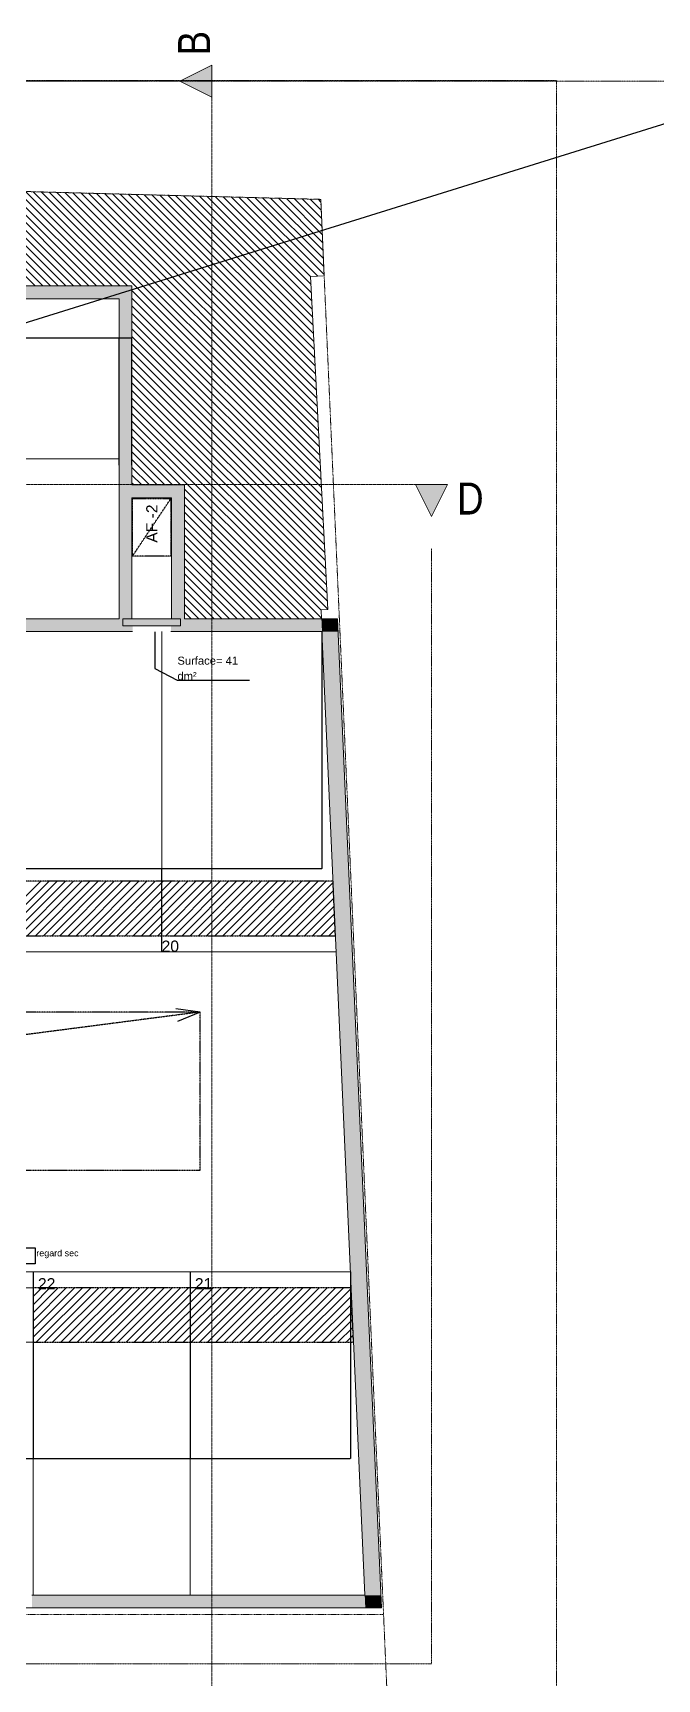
# Model space of a CAD drawing. Header units: centimetres. Extents: x 16433 to 114398, y -50094 to -12305.
# Drawn here: x 62882 to 63856, y -15379 to -12808 of the extents above; entities that cross this region are included whole.
import ezdxf

# ---------------------------------------------------------------- set-up
doc = ezdxf.new("R2010")
doc.units = ezdxf.units.CM
doc.header["$LTSCALE"] = 0.5
for name, pattern in [('Mixte 15', [0.93, 0.75, -0.065, 0.05, -0.065]), ('Mixte 8_2 tirets', [0.695, 0.4, -0.065, 0.05, -0.065, 0.05, -0.065]), ('Pointillé 1', [0.09, 0.05, -0.04]), ('Pointillé 1_5', [0.125, 0.075, -0.05]), ('Pointillé 2', [0.165, 0.1, -0.065]), ('Points 2', [0.1, 0, -0.1])]:
    doc.linetypes.add(name, pattern=pattern)
doc.layers.get('0').update_dxf_attribs({"linetype": 'CONTINUOUS'})
for name, color, linetype in [('01_poch_murs', 253, 'CONTINUOUS'), ('1  Fenetres', 7, 'CONTINUOUS'), ('1  Hachures', 7, 'CONTINUOUS'), ('1  Hachures_coupées', 7, 'CONTINUOUS'), ('1  MURS', 7, 'CONTINUOUS'), ('1 Poutres', 7, 'CONTINUOUS'), ('6 COMPL 2D', 7, 'CONTINUOUS'), ('6 Compl 2D 2 Détails', 7, 'CONTINUOUS'), ('6 Traits de Coupes', 7, 'CONTINUOUS'), ('7 ABORDS', 7, 'CONTINUOUS'), ('8  TEXTES', 7, 'CONTINUOUS'), ('9  COTATIONS', 7, 'CONTINUOUS')]:
    doc.layers.add(name, color=color, linetype=linetype)
doc.styles.get("Standard").update_dxf_attribs({"font": 'arial.ttf'})
doc.styles.add('STYLE_GENERE_1', font='')
doc.styles.add('STYLE_GENERE_2', font='')
doc.styles.get('STYLE_GENERE_1').set_extended_font_data('Arial Occidental')
doc.styles.get('STYLE_GENERE_2').set_extended_font_data('Univers LT 57 Condensed')

# ---------------------------------------------------------------- blocks, each defined once
blk = doc.blocks.new('ARROWHEAD_7')
at = {"color": 0, "linetype": 'Continuous', "lineweight": 0}
for p, q in [((0, 0), (-1, 0)), ((-0.25, 0), (0.25, 0)), ((0, -0.25), (0, 0.25))]:
    blk.add_line(p, q, dxfattribs=at)
blk.add_circle((0, 0), 0.25, dxfattribs=at)
blk = doc.blocks.new('Baie Fenêtre libre')
at = {"layer": '1  Hachures', "linetype": 'Continuous', "lineweight": 0}
blk.add_hatch(color=255, dxfattribs=at).paths.add_polyline_path([(0.45, 0), (0.45, 0.11), (-0.45, 0.11), (-0.45, 0)], flags=0)
at = {"layer": '1  Fenetres', "color": 212, "linetype": 'Continuous', "lineweight": 0, "true_color": 0xcb00cc}
for p, q in [((-0.45, 0), (-0.45, 0.11)), ((0.45, 0), (0.45, 0.11))]:
    blk.add_line(p, q, dxfattribs=at)
at = {"layer": '1  Fenetres', "color": 30, "linetype": 'Continuous', "lineweight": 0, "true_color": 0xff9224}
for p, q in [((-0.45, 0.11), (0.45, 0.11)), ((-0.45, 0), (0.45, 0))]:
    blk.add_line(p, q, dxfattribs=at)

msp = doc.modelspace()

# ---------------------------------------------------------------- hatches: boundary and pattern name
at = {"layer": '1  Hachures', "linetype": 'Continuous', "lineweight": 0, "true_color": 0x828282}
for points in [[(63161.508, -12857.714), (63161.508, -12907.714), (63111.508, -12882.714)], [(63529.265, -13512.632), (63479.265, -13512.632), (63504.265, -13562.632)]]:
    msp.add_hatch(color=8, dxfattribs=at).paths.add_polyline_path(points, flags=0)
at = {"layer": '1  Hachures_coupées', "linetype": 'Continuous', "lineweight": 0, "true_color": 0x8080c0}
for points in [[(62016.593, -13222.642), (63016.593, -13222.639), (63036.593, -13202.639), (61996.593, -13202.642)], [(63036.593, -13722.643), (63036.593, -13202.639), (63016.593, -13222.639), (63016.593, -13722.643)], [(63036.593, -13533.643), (63098.593, -13533.643), (63118.593, -13513.643), (63036.593, -13513.643)], [(63118.593, -13722.643), (63118.593, -13513.643), (63098.593, -13533.643), (63098.593, -13722.643)], [(62838.4, -13742.643), (63037.593, -13742.643), (63037.593, -13722.643), (62838.4, -13722.643)], [(63332.423, -13722.643), (63097.593, -13722.643), (63097.593, -13742.643), (63333.31, -13742.643)], [(63357.447, -13722.643), (63332.423, -13722.643), (63333.31, -13742.643)], [(63357.447, -13722.643), (63333.31, -13742.643), (63358.334, -13742.643)], [(63333.31, -13742.643), (63400.042, -15247.636), (63425.067, -15247.636), (63358.334, -13742.643)], [(63400.042, -15247.636), (62880.399, -15247.639), (62880.399, -15267.639), (63400.929, -15267.636)], [(63425.954, -15267.636), (63400.042, -15247.636), (63400.929, -15267.636)], [(63400.042, -15247.636), (63425.954, -15267.636), (63425.067, -15247.636)]]:
    msp.add_hatch(color=163, dxfattribs=at).paths.add_polyline_path(points, flags=0)

# ---------------------------------------------------------------- linework, layer by layer
at = {"layer": '01_poch_murs'}
msp.add_line((37832.394, -21056.715), (64082.109, -12882.714), dxfattribs=at)
at = {"layer": '1  Hachures', "color": 53, "linetype": 'Continuous', "lineweight": 0, "true_color": 0xd1d168}
for p, q in [((63331.382, -13067.514), (61053.059, -13007.027)), ((63336.671, -13186.741), (63331.382, -13067.514)), ((63315.536, -13187.837), (63336.671, -13186.741)), ((63342.494, -13708.181), (63315.536, -13187.837)), ((61996.593, -13202.642), (63036.593, -13202.639)), ((63036.593, -13202.639), (63036.593, -13513.643)), ((63036.593, -13513.643), (63118.593, -13513.643)), ((63118.593, -13513.643), (63118.593, -13722.643)), ((63118.593, -13722.643), (63332.423, -13722.647)), ((63331.808, -13708.65), (63342.494, -13708.181)), ((63331.822, -13708.975), (63331.808, -13708.65)), ((63332.423, -13722.647), (63331.822, -13708.975))]:
    msp.add_line(p, q, dxfattribs=at)
at = {"layer": '1  Hachures', "color": 252, "linetype": 'Continuous', "lineweight": 0, "true_color": 0x969696}
for p, q in [((62885.363, -13202.64), (62734.388, -13051.665)), ((62897.384, -13202.64), (62746.737, -13051.993)), ((62909.404, -13202.64), (62759.085, -13052.32)), ((62921.425, -13202.639), (62771.434, -13052.648)), ((62933.446, -13202.639), (62783.783, -13052.976)), ((62945.467, -13202.639), (62796.131, -13053.304)), ((62957.488, -13202.639), (62808.48, -13053.632)), ((62969.508, -13202.639), (62820.829, -13053.96)), ((62981.529, -13202.639), (62833.177, -13054.288)), ((62993.55, -13202.639), (62845.526, -13054.615)), ((63005.571, -13202.639), (62857.875, -13054.943)), ((63017.592, -13202.639), (62870.223, -13055.271)), ((63029.612, -13202.639), (62882.572, -13055.599)), ((63331.311, -13492.317), (62894.921, -13055.927)), ((63330.654, -13479.639), (62907.269, -13056.255)), ((63329.997, -13466.962), (62919.618, -13056.582)), ((63329.34, -13454.284), (62931.967, -13056.91)), ((63328.684, -13441.606), (62944.315, -13057.238)), ((63328.027, -13428.929), (62956.664, -13057.566)), ((63327.37, -13416.251), (62969.013, -13057.894)), ((63326.713, -13403.574), (62981.361, -13058.222)), ((63326.056, -13390.896), (62993.71, -13058.55)), ((63325.4, -13378.218), (63006.059, -13058.877)), ((63324.743, -13365.541), (63018.407, -13059.205)), ((63324.086, -13352.863), (63030.756, -13059.533)), ((63323.429, -13340.185), (63043.105, -13059.861)), ((63322.772, -13327.508), (63055.453, -13060.189)), ((63322.116, -13314.83), (63067.802, -13060.517)), ((63321.459, -13302.153), (63080.151, -13060.844)), ((63320.802, -13289.475), (63092.499, -13061.172)), ((63320.145, -13276.797), (63104.848, -13061.5)), ((63319.488, -13264.12), (63117.197, -13061.828)), ((63318.831, -13251.442), (63129.545, -13062.156)), ((63318.175, -13238.764), (63141.894, -13062.484)), ((63317.518, -13226.087), (63154.243, -13062.812)), ((63316.861, -13213.409), (63166.591, -13063.139)), ((63316.204, -13200.732), (63178.94, -13063.467)), ((63315.547, -13188.054), (63191.289, -13063.795)), ((63326.769, -13187.255), (63203.637, -13064.123)), ((63336.596, -13185.061), (63215.986, -13064.451)), ((63336.038, -13172.482), (63228.335, -13064.779)), ((63335.48, -13159.903), (63240.683, -13065.106)), ((63334.922, -13147.325), (63253.032, -13065.434)), ((63334.364, -13134.746), (63265.381, -13065.762)), ((63333.806, -13122.167), (63277.729, -13066.09)), ((63333.248, -13109.588), (63290.078, -13066.418)), ((63332.69, -13097.009), (63302.427, -13066.746)), ((63332.132, -13084.431), (63314.775, -13067.074)), ((63331.574, -13071.852), (63327.124, -13067.401)), ((63331.968, -13504.995), (63036.593, -13209.619)), ((63332.624, -13517.672), (63036.593, -13221.64)), ((63333.281, -13530.35), (63036.593, -13233.661)), ((63333.938, -13543.027), (63036.593, -13245.682)), ((63334.595, -13555.705), (63036.593, -13257.703)), ((63335.252, -13568.383), (63036.593, -13269.724)), ((63335.908, -13581.06), (63036.593, -13281.744)), ((63336.565, -13593.738), (63036.593, -13293.765)), ((63337.222, -13606.415), (63036.593, -13305.786)), ((63337.879, -13619.093), (63036.593, -13317.807)), ((63338.536, -13631.771), (63036.593, -13329.828)), ((63339.192, -13644.448), (63036.593, -13341.848)), ((63339.849, -13657.126), (63036.593, -13353.869)), ((63340.506, -13669.804), (63036.593, -13365.89)), ((63341.163, -13682.481), (63036.593, -13377.911)), ((63341.82, -13695.159), (63036.593, -13389.932)), ((63342.477, -13707.836), (63036.593, -13401.952)), ((63331.833, -13709.213), (63036.593, -13413.973)), ((63332.385, -13721.787), (63036.593, -13425.994)), ((63112.22, -13513.643), (63036.593, -13438.015)), ((63100.2, -13513.643), (63036.593, -13450.036)), ((63088.179, -13513.643), (63036.593, -13462.057)), ((63076.158, -13513.643), (63036.593, -13474.077)), ((63064.137, -13513.643), (63036.593, -13486.098)), ((63052.116, -13513.643), (63036.593, -13498.119)), ((63040.096, -13513.643), (63036.593, -13510.14)), ((63321.224, -13722.647), (63118.593, -13520.015)), ((63309.203, -13722.646), (63118.593, -13532.036)), ((63297.182, -13722.646), (63118.593, -13544.057)), ((63285.161, -13722.646), (63118.593, -13556.077)), ((63273.14, -13722.646), (63118.593, -13568.098)), ((63261.119, -13722.645), (63118.593, -13580.119)), ((63249.098, -13722.645), (63118.593, -13592.14)), ((63237.077, -13722.645), (63118.593, -13604.161)), ((63225.056, -13722.645), (63118.593, -13616.181)), ((63213.035, -13722.645), (63118.593, -13628.202)), ((63201.014, -13722.644), (63118.593, -13640.223)), ((63188.993, -13722.644), (63118.593, -13652.244)), ((63176.972, -13722.644), (63118.593, -13664.265)), ((63164.951, -13722.644), (63118.593, -13676.286)), ((63152.93, -13722.643), (63118.593, -13688.306)), ((63140.909, -13722.643), (63118.593, -13700.327)), ((63128.888, -13722.643), (63118.593, -13712.348))]:
    msp.add_line(p, q, dxfattribs=at)
at = {"layer": '1  Hachures_coupées', "linetype": 'Pointillé 1'}
for p, q in [((63350.565, -14132.643), (62838.4, -14132.643)), ((63354.308, -14217.639), (63350.565, -14132.643)), ((62838.4, -14217.639), (63354.308, -14217.639)), ((63378.757, -14767.643), (62882.399, -14767.643)), ((62882.399, -14767.643), (62882.399, -14852.639)), ((63382.526, -14852.639), (63378.757, -14767.643)), ((62882.399, -14852.639), (63382.526, -14852.639))]:
    msp.add_line(p, q, dxfattribs=at)
at = {"layer": '1  Hachures_coupées', "linetype": 'Continuous'}
for p, q in [((62838.4, -14188.823), (62894.58, -14132.643)), ((62838.4, -14201.551), (62907.307, -14132.643)), ((62838.4, -14214.279), (62920.035, -14132.643)), ((62847.767, -14217.639), (62932.763, -14132.643)), ((62860.495, -14217.639), (62945.491, -14132.643)), ((62873.223, -14217.639), (62958.219, -14132.643)), ((62885.951, -14217.639), (62970.947, -14132.643)), ((62898.679, -14217.639), (62983.675, -14132.643)), ((62911.407, -14217.639), (62996.403, -14132.643)), ((62924.135, -14217.639), (63009.131, -14132.643)), ((62936.863, -14217.639), (63021.859, -14132.643)), ((62949.59, -14217.639), (63034.587, -14132.643)), ((62962.318, -14217.639), (63047.315, -14132.643)), ((62975.046, -14217.639), (63060.043, -14132.643)), ((62987.774, -14217.639), (63072.77, -14132.643)), ((63000.502, -14217.639), (63085.498, -14132.643)), ((63013.23, -14217.639), (63098.226, -14132.643)), ((63025.958, -14217.639), (63110.954, -14132.643)), ((63038.686, -14217.639), (63123.682, -14132.643)), ((63051.414, -14217.639), (63136.41, -14132.643)), ((63064.142, -14217.639), (63149.138, -14132.643)), ((63076.87, -14217.639), (63161.866, -14132.643)), ((63089.598, -14217.639), (63174.594, -14132.643)), ((63102.326, -14217.639), (63187.322, -14132.643)), ((63115.053, -14217.639), (63200.05, -14132.643)), ((63127.781, -14217.639), (63212.778, -14132.643)), ((63140.509, -14217.639), (63225.506, -14132.643)), ((63153.237, -14217.639), (63238.233, -14132.643)), ((63165.965, -14217.639), (63250.961, -14132.643)), ((63178.693, -14217.639), (63263.689, -14132.643)), ((63191.421, -14217.639), (63276.417, -14132.643)), ((63204.149, -14217.639), (63289.145, -14132.643)), ((63216.877, -14217.639), (63301.873, -14132.643)), ((63229.605, -14217.639), (63314.601, -14132.643)), ((63242.333, -14217.639), (63327.329, -14132.643)), ((63255.061, -14217.639), (63340.057, -14132.643)), ((63267.788, -14217.639), (63350.658, -14134.769)), ((63280.516, -14217.639), (63351.195, -14146.96)), ((63293.244, -14217.639), (63351.732, -14159.151)), ((63305.972, -14217.639), (63352.269, -14171.342)), ((63318.7, -14217.639), (63352.806, -14183.533)), ((63331.428, -14217.639), (63353.343, -14195.725)), ((63344.156, -14217.639), (63353.88, -14207.916)), ((62882.399, -14768.492), (62883.248, -14767.643)), ((62882.399, -14781.22), (62895.976, -14767.643)), ((62882.399, -14793.948), (62908.704, -14767.643)), ((62882.399, -14806.676), (62921.431, -14767.643)), ((62882.399, -14819.404), (62934.159, -14767.643)), ((62882.399, -14832.132), (62946.887, -14767.643)), ((62882.399, -14844.86), (62959.615, -14767.643)), ((62887.347, -14852.639), (62972.343, -14767.643)), ((62900.075, -14852.639), (62985.071, -14767.643)), ((62912.803, -14852.639), (62997.799, -14767.643)), ((62925.531, -14852.639), (63010.527, -14767.643)), ((62938.259, -14852.639), (63023.255, -14767.643)), ((62950.987, -14852.639), (63035.983, -14767.643)), ((62963.714, -14852.639), (63048.711, -14767.643)), ((62976.442, -14852.639), (63061.439, -14767.643)), ((62989.17, -14852.639), (63074.167, -14767.643)), ((63001.898, -14852.639), (63086.894, -14767.643)), ((63014.626, -14852.639), (63099.622, -14767.643)), ((63027.354, -14852.639), (63112.35, -14767.643)), ((63040.082, -14852.639), (63125.078, -14767.643)), ((63052.81, -14852.639), (63137.806, -14767.643)), ((63065.538, -14852.639), (63150.534, -14767.643)), ((63078.266, -14852.639), (63163.262, -14767.643)), ((63090.994, -14852.639), (63175.99, -14767.643)), ((63103.722, -14852.639), (63188.718, -14767.643)), ((63116.45, -14852.639), (63201.446, -14767.643)), ((63129.177, -14852.639), (63214.174, -14767.643)), ((63141.905, -14852.639), (63226.902, -14767.643)), ((63154.633, -14852.639), (63239.63, -14767.643)), ((63167.361, -14852.639), (63252.357, -14767.643)), ((63180.089, -14852.639), (63265.085, -14767.643)), ((63192.817, -14852.639), (63277.813, -14767.643)), ((63205.545, -14852.639), (63290.541, -14767.643)), ((63218.273, -14852.639), (63303.269, -14767.643)), ((63231.001, -14852.639), (63315.997, -14767.643)), ((63243.729, -14852.639), (63328.725, -14767.643)), ((63256.457, -14852.639), (63341.453, -14767.643)), ((63269.185, -14852.639), (63354.181, -14767.643)), ((63281.913, -14852.639), (63366.909, -14767.643)), ((63294.64, -14852.639), (63378.794, -14768.485)), ((63307.368, -14852.639), (63379.335, -14780.673)), ((63320.096, -14852.639), (63379.875, -14792.86)), ((63332.824, -14852.639), (63380.415, -14805.048)), ((63345.552, -14852.639), (63380.956, -14817.235)), ((63358.28, -14852.639), (63381.496, -14829.423)), ((63371.008, -14852.639), (63382.037, -14841.61))]:
    msp.add_line(p, q, dxfattribs=at)
at = {"layer": '1  MURS', "color": 5, "linetype": 'Continuous', "lineweight": 0}
for p, q in [((63036.593, -13202.639), (61996.593, -13202.642)), ((63036.593, -13513.643), (63036.593, -13202.639)), ((62016.593, -13222.642), (63016.593, -13222.639)), ((63016.593, -13222.639), (63016.593, -13722.643)), ((63118.593, -13513.643), (63036.593, -13513.643)), ((63118.593, -13722.643), (63118.593, -13513.643)), ((63036.593, -13533.643), (63098.593, -13533.643)), ((63036.593, -13722.643), (63036.593, -13533.643)), ((63098.593, -13533.643), (63098.593, -13722.643)), ((63016.593, -13722.643), (62301.4, -13722.643)), ((63037.593, -13722.643), (63036.593, -13722.643)), ((63098.593, -13722.643), (63097.593, -13722.643)), ((63332.423, -13722.643), (63118.593, -13722.643)), ((63357.447, -13722.643), (63332.423, -13722.643)), ((63425.954, -15267.636), (63357.447, -13722.643)), ((62838.4, -13742.643), (63037.593, -13742.643)), ((63097.593, -13742.643), (63333.31, -13742.643)), ((63333.31, -13742.643), (63400.042, -15247.636)), ((60898.537, -15267.649), (63400.929, -15267.636)), ((63400.042, -15247.636), (62880.399, -15247.639)), ((63425.954, -15267.636), (63400.929, -15267.636))]:
    msp.add_line(p, q, dxfattribs=at)
at = {"layer": '1 Poutres', "color": 5, "linetype": 'Continuous', "lineweight": 0}
for p, q in [((62882.399, -14767.643), (62860.399, -14767.643)), ((62882.399, -14852.639), (62882.399, -14767.643)), ((62860.399, -14852.639), (62882.399, -14852.639))]:
    msp.add_line(p, q, dxfattribs=at)
at = {"layer": '6 COMPL 2D', "linetype": 'Pointillé 1_5'}
for p, q in [((63037.593, -13624.643), (63037.593, -13534.643)), ((63037.593, -13534.643), (63097.593, -13534.643)), ((63037.593, -13624.643), (63097.593, -13534.643)), ((63097.593, -13534.643), (63097.593, -13624.643)), ((63097.593, -13624.643), (63037.593, -13624.643))]:
    msp.add_line(p, q, dxfattribs=at)
at = {"layer": '6 COMPL 2D', "linetype": 'Pointillé 2'}
for p, q in [((63143.215, -14336.804), (61237.668, -14336.804)), ((63143.215, -14336.804), (61237.668, -14584.053)), ((63143.215, -14584.053), (63143.215, -14336.804)), ((61237.668, -14584.053), (63143.215, -14584.053))]:
    msp.add_line(p, q, dxfattribs=at)
at = {"layer": '6 COMPL 2D', "linetype": 'Continuous'}
for p, q in [((63143.215, -14336.804), (63104.918, -14331.689)), ((63143.215, -14336.804), (63107.491, -14351.523)), ((62860.399, -14705.294), (62885.399, -14705.294)), ((62885.399, -14705.294), (62885.399, -14730.294)), ((62885.399, -14730.294), (62860.399, -14730.294))]:
    msp.add_line(p, q, dxfattribs=at)
at = {"layer": '6 COMPL 2D', "color": 18, "linetype": 'Continuous', "lineweight": 0}
msp.add_line((62882.399, -14742.643), (62882.399, -15247.628), dxfattribs=at)
at = {"layer": '6 Compl 2D 2 Détails', "color": 18, "linetype": 'Continuous', "lineweight": 0}
for p, q in [((63016.593, -13472.643), (62516.593, -13472.643)), ((63083.4, -13742.643), (63083.4, -14242.639)), ((63355.379, -14242.639), (62321.4, -14242.639)), ((63377.648, -14742.643), (62257.399, -14742.643)), ((63127.399, -14742.643), (63127.399, -15247.628))]:
    msp.add_line(p, q, dxfattribs=at)
at = {"layer": '6 Traits de Coupes', "color": 8, "linetype": 'Continuous', "lineweight": 0, "true_color": 0x828282}
for p, q in [((63111.508, -12882.714), (63161.508, -12857.714)), ((63161.508, -12857.714), (63161.508, -12907.714)), ((63161.508, -12907.714), (63111.508, -12882.714)), ((63529.265, -13512.632), (63479.265, -13512.632)), ((63479.265, -13512.632), (63504.265, -13562.632)), ((63504.265, -13562.632), (63529.265, -13512.632))]:
    msp.add_line(p, q, dxfattribs=at)
at = {"layer": '6 Traits de Coupes', "color": 142, "linetype": 'Points 2', "lineweight": 0, "true_color": 0x009de0}
for p, q in [((61190.548, -12882.714), (64082.109, -12882.714)), ((61730.104, -12881.75), (63699.476, -12881.75)), ((63061.508, -12882.714), (62434.785, -12882.714)), ((63699.476, -12881.75), (63699.476, -15467.83)), ((63504.265, -15354.878), (63504.265, -13612.632)), ((60776.759, -15354.878), (63504.265, -15354.878))]:
    msp.add_line(p, q, dxfattribs=at)
at = {"layer": '6 Traits de Coupes', "color": 142, "linetype": 'Mixte 15', "lineweight": 0, "true_color": 0x009de0}
for p, q in [((63161.508, -12907.714), (63161.508, -14202.511)), ((60801.759, -13512.632), (63479.265, -13512.632)), ((63161.508, -14202.511), (63161.508, -15443.794))]:
    msp.add_line(p, q, dxfattribs=at)
msp.add_point((63161.508, -14202.511), dxfattribs=at)
at = {"layer": '7 ABORDS', "color": 30, "linetype": 'Mixte 8_2 tirets', "lineweight": 0, "true_color": 0xf5970a}
for p, q in [((60921.147, -13003.525), (63331.382, -13067.514)), ((63331.382, -13067.514), (63429.421, -15277.639)), ((63429.421, -15277.639), (60358.233, -15277.639)), ((63429.421, -15277.639), (63435.659, -15419.517))]:
    msp.add_line(p, q, dxfattribs=at)
at = {"layer": '8  TEXTES', "linetype": 'Continuous'}
msp.add_lwpolyline([(63072.593, -13742.738), (63072.593, -13800.008), (63107.451, -13818.327), (63220.136, -13818.327)], dxfattribs=at)
msp.add_solid([(63072.577, -13742.738), (63072.593, -13742.643), (63072.608, -13742.738)], dxfattribs=at)
at = {"layer": '9  COTATIONS', "color": 7, "linetype": 'Continuous'}
for p, q in [((62516.688, -13283.973), (63016.498, -13283.973)), ((63016.593, -13482.641), (63016.593, -13283.793)), ((63016.593, -13482.641), (63016.593, -13283.793)), ((63016.688, -13283.973), (63036.498, -13283.973)), ((63036.593, -13482.641), (63036.593, -13283.793)), ((63333.31, -13742.643), (63333.31, -14112.617)), ((62838.495, -14112.437), (63083.305, -14112.437)), ((63083.4, -14242.639), (63083.4, -14112.257)), ((63083.4, -14242.639), (63083.4, -14112.257)), ((63083.495, -14112.437), (63333.215, -14112.437)), ((62882.399, -14742.643), (62882.399, -15034.169)), ((62882.399, -14742.643), (62882.399, -15034.169)), ((63127.399, -14742.643), (63127.399, -15034.169)), ((63127.399, -14742.643), (63127.399, -15034.169)), ((63377.648, -14742.643), (63377.648, -15034.169)), ((62860.494, -15033.989), (62882.304, -15033.989)), ((62882.494, -15033.989), (63127.304, -15033.989)), ((63127.494, -15033.989), (63377.553, -15033.989))]:
    msp.add_line(p, q, dxfattribs=at)

# ---------------------------------------------------------------- block references
at = {"layer": '1  Fenetres', "color": 18, "linetype": 'Continuous', "lineweight": 0, "xscale": -100, "yscale": 100, "zscale": 100, "rotation": 180}
msp.add_blockref('Baie Fenêtre libre', (63067.593, -13722.643), dxfattribs=at)
at = {"layer": '9  COTATIONS', "color": 7, "linetype": 'Continuous', "xscale": 0.095, "yscale": 0.095, "zscale": 0.095}
for p in [(63016.593, -13283.973), (63036.593, -13283.973), (63083.4, -14112.437), (63333.31, -14112.437), (62882.399, -15033.989), (63127.399, -15033.989), (63377.648, -15033.989)]:
    msp.add_blockref('ARROWHEAD_7', p, dxfattribs=at)
at = {"layer": '9  COTATIONS', "color": 7, "linetype": 'Continuous', "xscale": 0.095, "yscale": 0.095, "zscale": 0.095, "rotation": 180}
for p in [(63016.593, -13283.973), (63083.4, -14112.437), (62882.399, -15033.989), (63127.399, -15033.989)]:
    msp.add_blockref('ARROWHEAD_7', p, dxfattribs=at)

# ---------------------------------------------------------------- texts
at = {"layer": '6 Traits de Coupes', "color": 8, "linetype": 'Continuous', "lineweight": 0, "true_color": 0x828282, "insert": (63158.651, -12842.714), "char_height": 50, "attachment_point": 7, "rotation": 90, "style": 'STYLE_GENERE_2'}
msp.add_mtext('{B}', dxfattribs=at)
at = {"layer": '6 Traits de Coupes', "color": 8, "linetype": 'Continuous', "lineweight": 0, "true_color": 0x828282, "insert": (63544.265, -13559.774), "char_height": 50, "attachment_point": 7, "style": 'STYLE_GENERE_2'}
msp.add_mtext('{D}', dxfattribs=at)
at = {"layer": '8  TEXTES'}
msp.add_text('AF -2', height=17.5, rotation=90, dxfattribs=at).set_placement((63076.448, -13603.803))
at = {"layer": '8  TEXTES', "style": 'STYLE_GENERE_1'}
for s, p in [('Surface= 41', (63107.636, -13794.279)), ('dm²', (63107.636, -13818.237))]:
    msp.add_text(s, height=12.5, dxfattribs=at).set_placement(p)
at = {"layer": '8  TEXTES'}
for s, height, p in [('20', 17.5, (63082.904, -14242.698)), ('regard sec', 10, (62887.317, -14718.366)), ('22', 17.5, (62889.884, -14770)), ('21', 17.5, (63134.884, -14770))]:
    msp.add_text(s, height=height, dxfattribs=at).set_placement(p)
at = {"layer": '9  COTATIONS', "color": 194, "linetype": 'Continuous', "true_color": 0x50009f, "char_height": 0.1, "attachment_point": 5, "style": 'STYLE_GENERE_2'}
for s, insert in [('\\A1;2000', (63026.593, -13283.833)), ('\\A1;24500', (62960.9, -14112.297)), ('\\A1;24991', (63208.355, -14112.297)), ('\\A1;24500', (63004.899, -15033.849)), ('\\A1;25025', (63252.523, -15033.849))]:
    msp.add_mtext(s, dxfattribs=dict(at, insert=insert))

doc.saveas('drawing.dxf')
